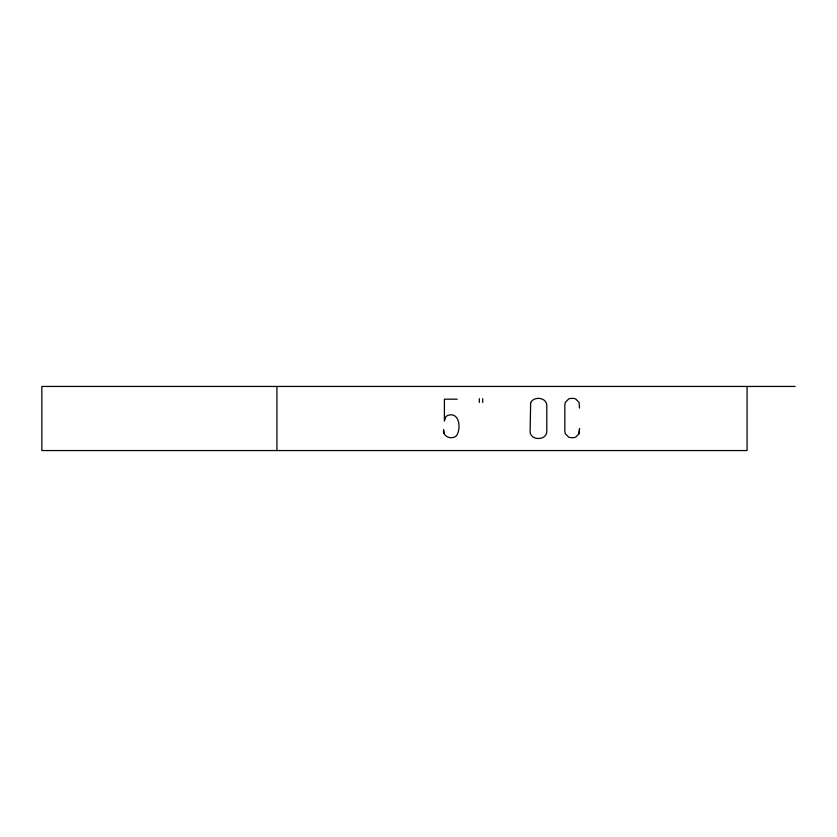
<?xml version="1.0" encoding="UTF-8"?>
<svg xmlns="http://www.w3.org/2000/svg" width="837" height="837" viewBox="0 0 837 837"><rect width="100%" height="100%" fill="white"/><g stroke="black" fill="none" stroke-linecap="round" stroke-linejoin="round"><path stroke-width="1.26" d="M579.026 433.775L579.528 428.858L579.026 433.775L575.657 437.165A11.216 11.216 0 0 1 568.71 437.165L565.341 433.775L564.839 431.264L564.839 404.93L565.341 402.388L568.71 398.914A11.216 11.216 0 0 1 575.657 398.914L579.026 402.388L579.528 408.079M795.15 386.443L41.85 386.443L41.85 450.557L747.064 450.557L747.064 386.443M457.232 399.186L444.405 399.186L444.405 421.157L445.797 416.836L447.481 415.497C459.534 411.197 461.449 428.586 456.427 435.805C451.739 440.178 442.344 436.705 443.6 429.716L444.081 433.639M482.708 398.663L482.708 402.451M479.35 398.663L479.35 402.451M276.921 386.443L276.921 450.557M530.648 402.869L530.114 431.379C530.051 440.879 546.843 440.869 546.791 431.379L546.791 405.621C546.875 397.313 533.64 395.796 530.648 402.869"/></g></svg>
